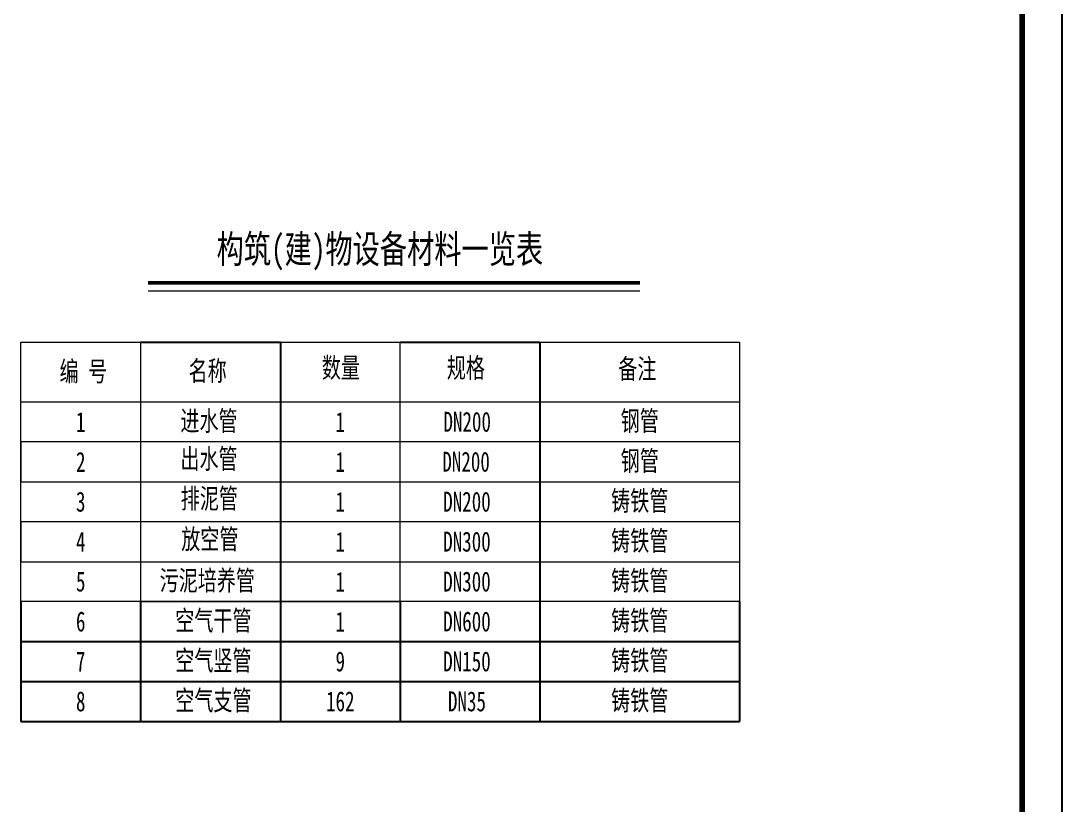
# Model space of a CAD drawing. Header units: millimetres. Extents: x -708 to 2021, y 59 to 1476.
# Drawn here: x 1056.2 to 1317, y 460.1 to 656.5 of the extents above; entities that cross this region are included whole.
import ezdxf

# ---------------------------------------------------------------- set-up
doc = ezdxf.new("R2010")
doc.units = ezdxf.units.MM
doc.styles.get("Standard").update_dxf_attribs({"font": 'txt', "bigfont": 'gbcbig.shx'})

msp = doc.modelspace()

# ---------------------------------------------------------------- linework, layer by layer
at = {"lineweight": 25}
msp.add_line((1316.97465, 258.92281), (1316.97465, 852.92281), dxfattribs=at)
at = {"lineweight": 100}
msp.add_line((1306.97465, 268.92281), (1306.97465, 842.92281), dxfattribs=at)
at = {"lineweight": 50}
msp.add_line((1088.10708, 590.94157), (1211.19039, 590.94157), dxfattribs=at)
at = {"lineweight": 0}
for p, q in [((1088.10708, 590.94157), (1088.10708, 590.94157)), ((1088.10708, 588.94157), (1211.19039, 588.94157)), ((1056.19039, 576.06609), (1121.19039, 576.06609)), ((1056.19039, 511.06609), (1056.19039, 576.06609)), ((1086.19039, 576.06609), (1086.19039, 511.06609)), ((1121.19039, 576.06609), (1186.19039, 576.06609)), ((1121.19039, 511.06609), (1121.19039, 576.06609)), ((1121.19039, 576.06609), (1151.19039, 576.06609)), ((1151.19039, 511.06609), (1151.19039, 576.06609)), ((1151.19039, 576.06609), (1186.19039, 576.06609)), ((1186.19039, 576.06609), (1206.19039, 576.06609)), ((1186.19039, 576.06609), (1186.19039, 511.06609)), ((1206.19039, 576.06609), (1236.19039, 576.06609)), ((1236.19039, 576.06609), (1236.19039, 511.06609)), ((1056.19039, 561.06609), (1121.19039, 561.06609)), ((1121.19039, 561.06609), (1186.19039, 561.06609)), ((1186.19039, 561.06609), (1236.19039, 561.06609)), ((1121.19039, 551.06609), (1056.19039, 551.06609)), ((1056.19039, 551.06609), (1056.19039, 541.06609)), ((1186.19039, 551.06609), (1121.19039, 551.06609)), ((1236.19039, 551.06609), (1186.19039, 551.06609)), ((1056.19039, 541.06609), (1121.19039, 541.06609)), ((1121.19039, 541.06609), (1186.19039, 541.06609)), ((1186.19039, 541.06609), (1236.19039, 541.06609)), ((1236.19039, 541.06609), (1236.19039, 531.06609)), ((1121.19039, 531.06609), (1056.19039, 531.06609)), ((1056.19039, 531.06609), (1056.19039, 521.06609)), ((1186.19039, 531.06609), (1121.19039, 531.06609)), ((1236.19039, 531.06609), (1186.19039, 531.06609)), ((1056.19039, 521.06609), (1121.19039, 521.06609)), ((1121.19039, 521.06609), (1186.19039, 521.06609)), ((1186.19039, 521.06609), (1236.19039, 521.06609)), ((1121.19039, 511.06609), (1056.19039, 511.06609)), ((1086.19039, 511.06609), (1121.19039, 511.06609)), ((1186.19039, 511.06609), (1121.19039, 511.06609)), ((1121.19039, 511.06609), (1151.19039, 511.06609)), ((1236.19039, 511.06609), (1186.19039, 511.06609))]:
    msp.add_line(p, q, dxfattribs=at)
for p, q in [((1086.19039, 576.06609), (1116.19039, 576.06609)), ((1086.19039, 576.06609), (1121.19039, 576.06609)), ((1086.19039, 576.06609), (1121.19039, 576.06609)), ((1121.19039, 576.06609), (1121.19039, 511.06609)), ((1151.19039, 576.06609), (1186.19039, 576.06609)), ((1186.19039, 576.06609), (1186.19039, 511.06609)), ((1056.19039, 511.06609), (1056.19039, 501.06609)), ((1086.19039, 511.06609), (1086.19039, 501.06609)), ((1121.19039, 511.06609), (1121.19039, 501.06609)), ((1151.19039, 511.06609), (1151.19039, 501.06609)), ((1186.19039, 511.06609), (1186.19039, 501.06609)), ((1236.19039, 511.06609), (1236.19039, 501.06609)), ((1056.19039, 501.06609), (1236.19039, 501.06609)), ((1056.19039, 501.06609), (1056.19039, 491.06609)), ((1086.19039, 501.06609), (1086.19039, 491.06609)), ((1121.19039, 501.06609), (1121.19039, 491.06609)), ((1151.19039, 501.06609), (1151.19039, 491.06609)), ((1186.19039, 501.06609), (1186.19039, 491.06609)), ((1236.19039, 501.06609), (1236.19039, 491.06609)), ((1056.19039, 491.06609), (1236.19039, 491.06609)), ((1056.19039, 491.06609), (1056.19039, 481.06609)), ((1086.19039, 491.06609), (1086.19039, 481.06609)), ((1121.19039, 491.06609), (1121.19039, 481.06609)), ((1151.19039, 491.06609), (1151.19039, 481.06609)), ((1186.19039, 491.06609), (1186.19039, 481.06609)), ((1236.19039, 491.06609), (1236.19039, 481.06609)), ((1056.19039, 481.06609), (1236.19039, 481.06609))]:
    msp.add_line(p, q)

# ---------------------------------------------------------------- texts
at = {"lineweight": 0, "attachment_point": 5}
for s, insert, char_height, width in [('{\\fFangSong|b0|i0|c134|p49;\\W0.714;构筑(建)物设备材料一览表}', (1146.11165, 598.44157), 7, 181.2943444), ('{\\fFangSong|b0|i0|c134|p49;\\W0.7;编 号}', (1071.85405, 568.47732), 5, 30), ('{\\fFangSong|b0|i0|c134|p49;\\W0.7;名称}', (1102.98245, 568.59097), 5, 50), ('{\\fFangSong|b0|i0|c134|p49;\\W0.7;数量}', (1136.34963, 569.36608), 5, 30), ('{\\fFangSong|b0|i0|c134|p49;\\W0.7;规格}', (1167.64753, 569.36608), 5, 50), ('{\\fFangSong|b0|i0|c134|p49;\\W0.7;备注}', (1210.58514, 569.10771), 5, 50), ('{\\fFangSong|b0|i0|c134|p49;\\W0.7;1}', (1071.19039, 556.06609), 5, 30), ('{\\fFangSong|b0|i0|c134|p49;\\W0.7;进水管}', (1103.31854, 556.06609), 5, 50), ('{\\fFangSong|b0|i0|c134|p49;\\W0.7;1}', (1136.19039, 556.06609), 5, 30), ('{\\fFangSong|b0|i0|c134|p49;\\W0.7;DN200}', (1167.97576, 556.06609), 5, 50), ('{\\fFangSong|b0|i0|c134|p49;\\W0.7;钢管}', (1211.19039, 556.06609), 5, 50), ('{\\fFangSong|b0|i0|c134|p49;\\W0.7;2}', (1071.19039, 546.06609), 5, 30), ('{\\fFangSong|b0|i0|c134|p49;\\W0.7;出水管}', (1103.31854, 546.57713), 5, 50), ('{\\fFangSong|b0|i0|c134|p49;\\W0.7;1}', (1136.19039, 546.06609), 5, 30), ('{\\fFangSong|b0|i0|c134|p49;\\W0.7;DN200}', (1167.69903, 546.06609), 5, 50), ('{\\fFangSong|b0|i0|c134|p49;\\W0.7;钢管}', (1211.19039, 546.06609), 5, 50), ('{\\fFangSong|b0|i0|c134|p49;\\W0.7;排泥管}', (1103.4054, 536.62996), 5, 34.4300189), ('{\\fFangSong|b0|i0|c134|p49;\\W0.7;3}', (1071.19039, 536.06609), 5, 30), ('{\\fFangSong|b0|i0|c134|p49;\\W0.7;1}', (1136.19039, 536.06609), 5, 30), ('{\\fFangSong|b0|i0|c134|p49;\\W0.7;DN200}', (1167.91452, 536.06609), 5, 50), ('{\\fFangSong|b0|i0|c134|p49;\\W0.7;铸铁管}', (1211.19039, 536.06609), 5, 50), ('{\\fFangSong|b0|i0|c134|p49;\\W0.7;放空管}', (1103.53502, 526.46656), 5, 50), ('{\\fFangSong|b0|i0|c134|p49;\\W0.7;铸铁管}', (1211.19039, 526.06609), 5, 50), ('{\\fFangSong|b0|i0|c134|p49;\\W0.7;4}', (1071.19039, 526.06609), 5, 30), ('{\\fFangSong|b0|i0|c134|p49;\\W0.7;1}', (1136.19039, 526.06609), 5, 30), ('{\\fFangSong|b0|i0|c134|p49;\\W0.7;DN300}', (1167.91452, 526.06609), 5, 50), ('{\\fFangSong|b0|i0|c134|p49;\\W0.7;污泥培养管}', (1102.88556, 516.0869), 5, 50), ('{\\fFangSong|b0|i0|c134|p49;\\W0.7;铸铁管}', (1211.19039, 516.06609), 5, 50), ('{\\fFangSong|b0|i0|c134|p49;\\W0.7;5}', (1071.19039, 516.06609), 5, 30), ('{\\fFangSong|b0|i0|c134|p49;\\W0.7;1}', (1136.19039, 516.06609), 5, 30), ('{\\fFangSong|b0|i0|c134|p49;\\W0.7;DN300}', (1167.91452, 516.06609), 5, 50), ('{\\fFangSong|b0|i0|c134|p49;\\W0.7;6}', (1071.19039, 506.06609), 5, 30), ('{\\fFangSong|b0|i0|c134|p49;\\W0.7;空气干管}', (1104.42087, 506.0869), 5, 50), ('{\\fFangSong|b0|i0|c134|p49;\\W0.7;DN600}', (1167.91452, 506.06609), 5, 50), ('{\\fFangSong|b0|i0|c134|p49;\\W0.7;铸铁管}', (1211.19039, 506.06609), 5, 50), ('{\\fFangSong|b0|i0|c134|p49;\\W0.7;1}', (1136.19039, 506.06609), 5, 30), ('{\\fFangSong|b0|i0|c134|p49;\\W0.7;7}', (1071.19039, 496.06609), 5, 30), ('{\\fFangSong|b0|i0|c134|p49;\\W0.7;空气竖管}', (1104.42087, 496.0869), 5, 50), ('{\\fFangSong|b0|i0|c134|p49;\\W0.7;9}', (1136.19039, 496.06609), 5, 30), ('{\\fFangSong|b0|i0|c134|p49;\\W0.7;DN150}', (1167.91452, 496.06609), 5, 50), ('{\\fFangSong|b0|i0|c134|p49;\\W0.7;铸铁管}', (1211.19039, 496.06609), 5, 50), ('{\\fFangSong|b0|i0|c134|p49;\\W0.7;8}', (1071.19039, 486.06609), 5, 30), ('{\\fFangSong|b0|i0|c134|p49;\\W0.7;空气支管}', (1104.42087, 486.0869), 5, 50), ('{\\fFangSong|b0|i0|c134|p49;\\W0.7;162}', (1136.19039, 486.06609), 5, 30), ('{\\fFangSong|b0|i0|c134|p49;\\W0.7;DN35}', (1167.91452, 486.06609), 5, 50), ('{\\fFangSong|b0|i0|c134|p49;\\W0.7;铸铁管}', (1211.19039, 486.06609), 5, 50)]:
    msp.add_mtext(s, dxfattribs=dict(at, insert=insert, char_height=char_height, width=width))

doc.saveas('drawing.dxf')
